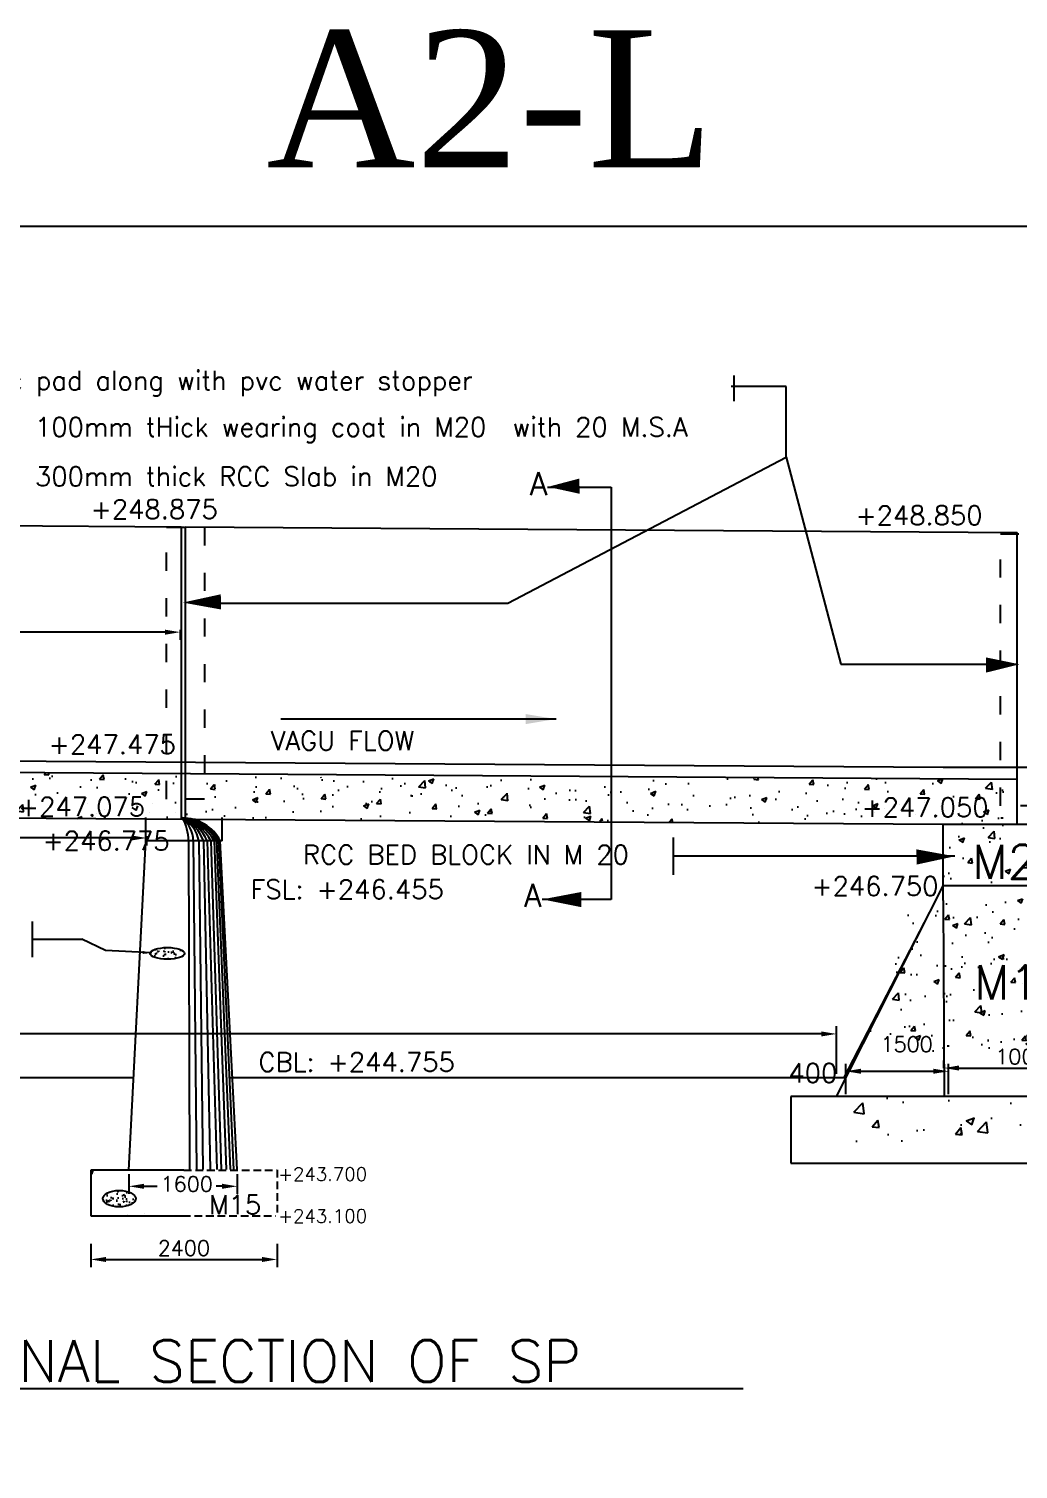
# Model space of a CAD drawing. Header units: inches. Extents: x 52682 to 53462, y 80994 to 81522.
# Drawn here: x 53029 to 53191.6, y 81284.9 to 81521.6 of the extents above; entities that cross this region are included whole.
import ezdxf

# ---------------------------------------------------------------- set-up
doc = ezdxf.new("R2010")
doc.units = ezdxf.units.IN
doc.header["$MEASUREMENT"] = 0
doc.linetypes.add('ACAD_ISO03W100', pattern=[30, 12, -18])
doc.linetypes.add('DASHED2', pattern=[9.525, 6.35, -3.175])
for name, color, linetype in [('dim', 2, 'Continuous'), ('hat', 8, 'Continuous'), ('text', 6, 'Continuous')]:
    doc.layers.add(name, color=color, linetype=linetype)
doc.styles.add('rs', font='romans.shx')
doc.styles.get("Standard").update_dxf_attribs({"font": 'romans.shx'})
doc.dimstyles.new('ISO-25', dxfattribs={"dimtxt": 2.5, "dimasz": 2.5, "dimexe": 1.25, "dimexo": 0.625, "dimtad": 1, "dimtxsty": 'Standard', "dimcen": 2.5, "dimadec": 0, "dimazin": 0, "dimtfac": 1, "dimtmove": 0, "dimatfit": 3, "dimfxl": 1, "dimarcsym": 0})
doc.dimstyles.get("Standard").update_dxf_attribs({"dimtxt": 1.5, "dimasz": 1.5, "dimexe": 0.18, "dimexo": 0.0625, "dimgap": 0.09, "dimtad": 0, "dimdec": 0, "dimlfac": 100, "dimzin": 0, "dimdsep": 46, "dimtxsty": 'Standard', "dimblk": 'OBLIQUE', "dimcen": 0.09, "dimadec": 0, "dimazin": 0, "dimtfac": 1, "dimtdec": 0, "dimtofl": 0, "dimtmove": 0, "dimatfit": 3, "dimfxl": 1, "dimtolj": 1, "dimtzin": 0, "dimarcsym": 0})
pattern_1 = [(50, (-11625.0407, -20431.9942), (2.24143807, -0.196100422), [0.234375, -2.578125]), (355, (-11625.0407, -20431.9942), (-0.433597918, 2.35060042), [0.1875, -2.0625]), (100.4514, (-11624.854, -20432.0105), (1.807841818, 2.15449857), [0.199188094, -2.1910691]), (46.1842, (-11625.0407, -20431.3692), (3.33512828, -0.51724692), [0.3515625, -3.8671875]), (96.6356, (-11624.7628, -20431.4123), (2.920820955, 3.04411835), [0.29878215, -3.286603125]), (351.1842, (-11625.0407, -20431.369), (2.92081858, 3.04412063), [0.28125, -3.09375]), (21, (-11624.7282, -20431.5254), (1.865334538, -1.258184033), [0.234375, -2.578125]), (326, (-11624.7282, -20431.5254), (0.760360412, 2.26609389), [0.1875, -2.0625]), (71.4514, (-11624.5728, -20431.6303), (2.625695714, 1.007907802), [0.199188094, -2.1910691]), (37.5, (-11625.04075, -20431.99416), (0.037999548, 1.040293293), [0, -2.0375, 0, -2.09375, 0, -2.0703125]), (7.5, (-11625.0407, -20431.9942), (0.822092305, 1.2325366), [0, -1.19375, 0, -1.990625, 0, -0.7890625]), (327.5, (-11625.7376, -20431.99416), (1.668195113, -0.070483974), [0, -0.78125, 0, -2.4375, 0, -3.234375]), (317.5, (-11626.0501, -20431.9942), (1.82245678, 0.31282807), [0, -1.015625, 0, -1.61875, 0, -2.296875])]
pattern_2 = [(50, (54545.792, 82178.2555), (9.109233, -0.796954), [0.9525, -10.4775]), (355, (54545.792, 82178.2555), (-1.76214, 9.55283), [0.762, -8.382]), (100.451, (54546.551, 82178.189), (7.347125, 8.755834), [0.8095, -8.9045]), (46.1842, (54545.792, 82180.796), (13.55395, -2.102116), [1.42875, -15.71625]), (96.6356, (54546.922, 82180.62), (11.87021, 12.37128), [1.21425, -13.35675]), (351.184, (54545.792, 82180.796), (11.87023, 12.37126), [1.143, -12.573]), (21, (54547.062, 82180.1605), (7.580744, -5.113276), [0.9525, -10.4775]), (326, (54547.062, 82180.1605), (3.0901, 9.2094), [0.762, -8.382]), (71.4514, (54547.694, 82179.734), (10.670825, 4.096143), [0.8095, -8.9045]), (37.5, (54545.7923, 82178.2555), (0.15443, 4.227752), [0, -8.2804, 0, -8.509, 0, -8.41375]), (7.5, (54545.7923, 82178.2555), (3.340983, 5.009029), [0, -4.8514, 0, -8.0899, 0, -3.20675]), (327.5, (54542.9602, 82178.2555), (6.77953, -0.286437), [0, -3.175, 0, -9.906, 0, -13.1445]), (317.5, (54541.69, 82178.2555), (7.40646, 1.271325), [0, -4.1275, 0, -6.5786, 0, -9.3345])]

# ---------------------------------------------------------------- blocks, each defined once
blk = doc.blocks.new('_Oblique')
at = {"color": 0, "linetype": 'ByBlock', "lineweight": -2}
blk.add_line((-0.5, -0.5), (0.5, 0.5), dxfattribs=at)
blk = doc.blocks.new('*D292')
at = {"color": 0, "lineweight": -2, "transparency": 16777216}
for p, q in [((52927.02, 81388.92), (52927.02, 81387.38)), ((52929.52, 81388.63), (52984.3, 81388.63)), ((53045.84, 81388.63), (52994.36, 81388.63)), ((53048.34, 81388.92), (53048.34, 81387.38))]:
    blk.add_line(p, q, dxfattribs=at)
at = {"color": 0, "transparency": 16777216}
for points in [[(52929.52, 81389.04), (52929.52, 81388.21), (52927.02, 81388.63)], [(53045.84, 81389.04), (53045.84, 81388.21), (53048.34, 81388.63)]]:
    blk.add_solid(points, dxfattribs=at)
at = {"color": 0, "transparency": 16777216, "insert": (52989.33, 81389.26), "char_height": 2.5, "attachment_point": 5}
blk.add_mtext('5000', dxfattribs=at)
blk = doc.blocks.new('*D293')
at = {"color": 0, "lineweight": -2, "transparency": 16777216}
for p, q in [((53039.17, 81321.93), (53039.17, 81318.12)), ((53069.81, 81321.93), (53069.81, 81318.12)), ((53041.67, 81319.37), (53067.31, 81319.37))]:
    blk.add_line(p, q, dxfattribs=at)
at = {"color": 0, "transparency": 16777216}
for points in [[(53041.67, 81319.78), (53041.67, 81318.95), (53039.17, 81319.37)], [(53067.31, 81319.78), (53067.31, 81318.95), (53069.81, 81319.37)]]:
    blk.add_solid(points, dxfattribs=at)
at = {"color": 0, "transparency": 16777216, "insert": (53054.49, 81321.24), "char_height": 2.5, "attachment_point": 5}
blk.add_mtext('2400', dxfattribs=at)
blk = doc.blocks.new('*D297')
at = {"color": 0, "lineweight": -2, "transparency": 16777216}
for p, q in [((53045.45, 81333.39), (53045.45, 81330.14)), ((53063.25, 81333.39), (53063.25, 81330.14)), ((53047.95, 81331.39), (53050.11, 81331.39)), ((53060.75, 81331.39), (53059.81, 81331.39))]:
    blk.add_line(p, q, dxfattribs=at)
at = {"color": 0, "transparency": 16777216}
for points in [[(53047.95, 81331.81), (53047.95, 81330.97), (53045.45, 81331.39)], [(53060.75, 81331.81), (53060.75, 81330.97), (53063.25, 81331.39)]]:
    blk.add_solid(points, dxfattribs=at)
at = {"color": 0, "transparency": 16777216, "insert": (53054.96, 81331.76), "char_height": 2.5, "attachment_point": 5}
blk.add_mtext('1600', dxfattribs=at)
blk = doc.blocks.new('*D298')
at = {"color": 0, "lineweight": -2, "transparency": 16777216}
for p, q in [((52938.32, 81349.88), (52938.32, 81357.68)), ((52940.82, 81356.43), (53009.51, 81356.43)), ((53159.26, 81356.43), (53019.57, 81356.43)), ((53161.76, 81349.88), (53161.76, 81357.68))]:
    blk.add_line(p, q, dxfattribs=at)
at = {"color": 0, "transparency": 16777216}
for points in [[(52940.82, 81356.84), (52940.82, 81356.01), (52938.32, 81356.43)], [(53159.26, 81356.84), (53159.26, 81356.01), (53161.76, 81356.43)]]:
    blk.add_solid(points, dxfattribs=at)
at = {"color": 0, "transparency": 16777216, "insert": (53014.54, 81357.27), "char_height": 2.5, "attachment_point": 5}
blk.add_mtext('8670', dxfattribs=at)
blk = doc.blocks.new('*D294')
at = {"color": 0, "lineweight": -2, "transparency": 16777216}
for p, q in [((53163.3, 81346.52), (53163.3, 81351.54)), ((53180.2, 81346.52), (53180.2, 81351.54)), ((53165.8, 81350.29), (53177.7, 81350.29))]:
    blk.add_line(p, q, dxfattribs=at)
at = {"color": 0, "transparency": 16777216}
for points in [[(53165.8, 81350.71), (53165.8, 81349.88), (53163.3, 81350.29)], [(53177.7, 81350.71), (53177.7, 81349.88), (53180.2, 81350.29)]]:
    blk.add_solid(points, dxfattribs=at)
at = {"color": 0, "transparency": 16777216, "insert": (53173.31, 81354.73), "char_height": 2.5, "attachment_point": 5}
blk.add_mtext('1500', dxfattribs=at)
blk = doc.blocks.new('*D296')
at = {"color": 0, "lineweight": -2, "transparency": 16777216}
for p, q in [((53179.43, 81350.79), (53179.43, 81352.07)), ((53204.91, 81350.79), (53204.91, 81352.07)), ((53181.93, 81350.82), (53202.41, 81350.82))]:
    blk.add_line(p, q, dxfattribs=at)
at = {"color": 0, "transparency": 16777216}
for points in [[(53181.93, 81351.24), (53181.93, 81350.41), (53179.43, 81350.82)], [(53202.41, 81351.24), (53202.41, 81350.41), (53204.91, 81350.82)]]:
    blk.add_solid(points, dxfattribs=at)
at = {"color": 0, "transparency": 16777216, "insert": (53192.17, 81352.7), "char_height": 2.5, "attachment_point": 5}
blk.add_mtext('1000', dxfattribs=at)
blk = doc.blocks.new('*D327')
at = {"color": 0, "lineweight": -2, "transparency": 16777216}
for p, q in [((52914.54, 81422.85), (52914.54, 81421.2)), ((52917.04, 81422.45), (52979.24, 81422.45)), ((53051.38, 81422.45), (52989.18, 81422.45)), ((53053.88, 81422.85), (53053.88, 81421.2))]:
    blk.add_line(p, q, dxfattribs=at)
at = {"color": 0, "transparency": 16777216}
for points in [[(52917.04, 81422.86), (52917.04, 81422.03), (52914.54, 81422.45)], [(53051.38, 81422.86), (53051.38, 81422.03), (53053.88, 81422.45)]]:
    blk.add_solid(points, dxfattribs=at)
at = {"color": 0, "transparency": 16777216, "insert": (52984.21, 81422.45), "char_height": 2.5, "attachment_point": 5}
blk.add_mtext('6000', dxfattribs=at)

msp = doc.modelspace()

# ---------------------------------------------------------------- hatches: boundary and pattern name
h = msp.add_hatch()
h.set_pattern_fill('AR-CONC', color=256, scale=0.05, style=0)
h.set_pattern_definition(pattern_2)
h.paths.add_polyline_path([(52914.613, 81400.126), (52914.613, 81392.626), (53054.051, 81391.744), (53054.051, 81399.244)])
h = msp.add_hatch()
h.set_pattern_fill('AR-CONC', color=256, scale=0.05, style=0)
h.set_pattern_definition(pattern_2)
edge = h.paths.add_edge_path()
edge.add_line((53054.676, 81399.24), (53054.676, 81391.904))
edge.add_line((53054.676, 81391.904), (53191.488, 81390.876))
edge.add_line((53191.488, 81390.876), (53191.488, 81398.292))
edge.add_line((53191.488, 81398.292), (53053.236, 81398.701))
h = msp.add_hatch()
h.set_pattern_fill('AR-CONC', color=256, scale=0.05, style=0)
h.set_pattern_definition([(50, (53027.993, 82178.2555), (9.109233, -0.796954), [0.9525, -10.4775]), (355, (53027.993, 82178.2555), (-1.76214, 9.55283), [0.762, -8.382]), (100.451, (53028.752, 82178.189), (7.347125, 8.75583), [0.8095, -8.9045]), (46.1842, (53027.993, 82180.796), (13.55395, -2.10212), [1.42875, -15.71625]), (96.6356, (53029.122, 82180.62), (11.87021, 12.37128), [1.21425, -13.35675]), (351.184, (53027.993, 82180.796), (11.87023, 12.37126), [1.143, -12.573]), (21, (53029.263, 82180.1605), (7.580744, -5.113276), [0.9525, -10.4775]), (326, (53029.263, 82180.1605), (3.0901, 9.2094), [0.762, -8.382]), (71.4514, (53029.8945, 82179.734), (10.67082, 4.09614), [0.8095, -8.9045]), (37.5, (53027.9928, 82178.2555), (0.15443, 4.227752), [0, -8.2804, 0, -8.509, 0, -8.41375]), (7.5, (53027.9928, 82178.2555), (3.340983, 5.009029), [0, -4.8514, 0, -8.0899, 0, -3.20675]), (327.5, (53025.1607, 82178.2555), (6.77953, -0.286437), [0, -3.175, 0, -9.906, 0, -13.1445]), (317.5, (53023.8907, 82178.2555), (7.40646, 1.271325), [0, -4.1275, 0, -6.5786, 0, -9.3345])])
h.paths.add_polyline_path([(53204.301, 81380.769), (53204.301, 81390.876), (53179.301, 81390.876), (53179.301, 81380.769)])
h = msp.add_hatch()
h.set_pattern_fill('AR-CONC', color=256, scale=0.05, style=0)
h.set_pattern_definition([(50, (53022.4456, 82178.5195), (9.109233, -0.796954), [0.9525, -10.4775]), (355, (53022.446, 82178.519), (-1.76214, 9.55283), [0.762, -8.382]), (100.451, (53023.205, 82178.453), (7.347125, 8.75583), [0.8095, -8.9045]), (46.1842, (53022.446, 82181.06), (13.55395, -2.10212), [1.42875, -15.71625]), (96.6356, (53023.575, 82180.884), (11.87021, 12.37128), [1.21425, -13.35675]), (351.184, (53022.446, 82181.06), (11.87023, 12.37126), [1.143, -12.573]), (21, (53023.7156, 82180.4245), (7.580744, -5.113276), [0.9525, -10.4775]), (326, (53023.716, 82180.424), (3.0901, 9.2094), [0.762, -8.382]), (71.4514, (53024.347, 82179.998), (10.67082, 4.09614), [0.8095, -8.9045]), (37.5, (53022.4456, 82178.5195), (0.15443, 4.227752), [0, -8.2804, 0, -8.509, 0, -8.41375]), (7.5, (53022.4456, 82178.5195), (3.340983, 5.009029), [0, -4.8514, 0, -8.0899, 0, -3.20675]), (327.5, (53019.6135, 82178.5195), (6.77953, -0.286437), [0, -3.175, 0, -9.906, 0, -13.1445]), (317.5, (53018.3435, 82178.5195), (7.40646, 1.271325), [0, -4.1275, 0, -6.5786, 0, -9.3345])])
h.paths.add_polyline_path([(53198.754, 81378.64), (53198.754, 81353.64), (53206.254, 81353.64)])
h.paths.add_polyline_path([(53198.754, 81378.64), (53173.754, 81378.64), (53173.754, 81353.64), (53198.754, 81353.64)])
h.paths.add_polyline_path([(53173.754, 81378.64), (53166.254, 81353.64), (53173.754, 81353.64)])
h.paths.add_polyline_path([(53177.454, 81360.944), (53192.454, 81360.944), (53192.454, 81369.382), (53177.454, 81369.382)], flags=24)
h = msp.add_hatch()
h.set_pattern_fill('AR-CONC', color=256, scale=0.3125, style=0)
h.set_pattern_definition(pattern_1)
edge = h.paths.add_edge_path()
edge.add_ellipse((53051.774, 81369.66), major_axis=(2.81, 0), ratio=0.3430885, start_angle=0, end_angle=360)
h = msp.add_hatch()
h.set_pattern_fill('AR-CONC', color=256, scale=0.075, style=0)
h.set_pattern_definition([(50, (53027.993, 82171.037), (13.66385, -1.19543), [1.42875, -15.71625]), (355, (53027.993, 82171.037), (-2.64321, 14.32925), [1.143, -12.573]), (100.451, (53029.131, 82170.937), (11.02069, 13.13375), [1.21425, -13.35675]), (46.1842, (53027.993, 82174.847), (20.33093, -3.15317), [2.14312, -23.57437]), (96.6356, (53029.687, 82174.584), (17.8053, 18.5569), [1.82137, -20.03512]), (351.184, (53027.993, 82174.847), (17.80535, 18.5569), [1.7145, -18.8595]), (21, (53029.898, 82173.894), (11.37112, -7.66991), [1.42875, -15.71625]), (326, (53029.898, 82173.894), (4.63515, 13.8141), [1.143, -12.573]), (71.4514, (53030.845, 82173.255), (16.00624, 6.14421), [1.21425, -13.35675]), (37.5, (53027.9928, 82171.037), (0.231645, 6.341628), [0, -12.4206, 0, -12.7635, 0, -12.620625]), (7.5, (53027.993, 82171.037), (5.011475, 7.513543), [0, -7.2771, 0, -12.13485, 0, -4.810125]), (327.5, (53023.7446, 82171.037), (10.169295, -0.429656), [0, -4.7625, 0, -14.859, 0, -19.71675]), (317.5, (53021.84, 82171.037), (11.10969, 1.90699), [0, -6.19125, 0, -9.8679, 0, -14.00175])])
h.paths.add_polyline_path([(53219.301, 81338.658), (53219.301, 81346.158), (53211.801, 81346.158), (53204.301, 81346.158), (53179.301, 81346.158), (53171.801, 81346.158), (53164.301, 81346.158), (53164.301, 81338.658)])
h = msp.add_hatch()
h.set_pattern_fill('AR-CONC', color=256, scale=0.3125, style=0)
h.set_pattern_definition(pattern_1)
edge = h.paths.add_edge_path()
edge.add_ellipse((53043.861, 81329.362), major_axis=(2.702, 0), ratio=0.4995077, start_angle=0, end_angle=360)

# ---------------------------------------------------------------- linework, layer by layer
for p, q in [((53153.475, 81462.826), (53144.466, 81462.826)), ((53144.887, 81464.61), (53144.887, 81460.403)), ((53153.475, 81451.216), (53153.475, 81462.826)), ((53107.74, 81427.22), (53153.475, 81451.216)), ((53153.475, 81451.216), (53162.465, 81417.183)), ((53114.283, 81446.278), (53124.719, 81446.278)), ((53124.719, 81446.278), (53124.719, 81378.541)), ((52914.613, 81440.737), (53054.051, 81439.77)), ((53054.051, 81439.77), (53054.051, 81391.744)), ((53054.676, 81439.768), (53054.676, 81391.74)), ((53054.676, 81439.766), (53191.488, 81438.818)), ((53191.488, 81390.876), (53191.488, 81438.818)), ((53055.804, 81427.22), (53107.74, 81427.22)), ((53162.465, 81417.183), (53191.458, 81417.183)), ((52926.866, 81402.001), (53179.366, 81400.251)), ((52926.853, 81400.126), (53191.488, 81398.292)), ((53179.301, 81400.251), (53341.801, 81400.251)), ((52926.801, 81392.626), (53179.301, 81390.876)), ((53179.301, 81390.876), (53204.301, 81390.876)), ((53179.301, 81378.376), (53179.301, 81390.876)), ((53134.9, 81388.69), (53134.9, 81382.548)), ((53181.213, 81385.619), (53134.9, 81385.619)), ((53161.763, 81346.158), (53179.301, 81380.769)), ((53204.301, 81380.769), (53179.301, 81380.769)), ((53124.719, 81378.541), (53113.413, 81378.541)), ((53029.544, 81374.93), (53029.544, 81369.052)), ((53176.17, 81374.736), (53162.96, 81349.251)), ((53029.544, 81371.991), (53037.694, 81371.991)), ((52938.324, 81349.251), (53046.228, 81349.251)), ((53061.863, 81349.251), (53163.304, 81349.251)), ((53161.763, 81346.158), (53154.263, 81346.158)), ((53154.263, 81346.158), (53154.263, 81335.214)), ((53169.263, 81346.158), (53161.763, 81346.158)), ((53218.033, 81346.158), (53169.263, 81346.158)), ((53154.263, 81335.214), (53233.033, 81335.214)), ((52981.719, 81298.16), (53146.434, 81298.16))]:
    msp.add_line(p, q)
at = {"color": 0}
for p, q in [((53038.62, 81394.376), (53038.62, 81394.376)), ((53046.647, 81393.167), (53046.901, 81393.923)), ((53049.36, 81394.281), (53049.36, 81394.281)), ((53041.496, 81393.246), (53041.496, 81393.246)), ((53044.625, 81393.658), (53044.625, 81393.658)), ((53045.947, 81393.636), (53046.569, 81393.217)), ((53048.25, 81388.168), (53048.25, 81391.984)), ((53048.905, 81392.882), (53048.905, 81392.882)), ((53053.178, 81392.745), (53053.178, 81392.745)), ((53060.79, 81388.168), (53060.79, 81391.984)), ((53045.445, 81334.02), (53048.228, 81388.168)), ((53060.79, 81388.168), (53048.228, 81388.168)), ((53054.478, 81334.02), (53039.165, 81334.02)), ((53039.165, 81334.02), (53039.165, 81326.52)), ((53039.165, 81333.54), (53039.291, 81333.455)), ((53039.37, 81333.406), (53039.576, 81334.02)), ((53039.788, 81333.423), (53039.788, 81333.423)), ((53039.165, 81326.52), (53054.478, 81326.52)), ((53045.224, 81326.788), (53045.224, 81326.788)), ((53048.029, 81326.907), (53048.029, 81326.907))]:
    msp.add_line(p, q, dxfattribs=at)
at = {"linetype": 'ACAD_ISO03W100', "ltscale": 5}
msp.add_line((53179.301, 81378.376), (53179.454, 81346.158), dxfattribs=at)
at = {"color": 0, "linetype": 'DASHED2', "ltscale": 0.2}
for p, q in [((53054.478, 81334.02), (53069.79, 81334.02)), ((53069.81, 81334.079), (53069.81, 81326.579)), ((53054.31, 81326.52), (53069.623, 81326.52))]:
    msp.add_line(p, q, dxfattribs=at)
msp.add_lwpolyline([(52682.478, 81489.155), (53461.655, 81489.155), (53461.655, 80993.934), (52682.478, 80993.934)], close=True)
for points in [[(53114.329, 81446.327, 0, 2.5, 0), (53119.525, 81446.438, 2.5, 2.5, 0)], [(53054.295, 81427.313, 0, 2.5, 0), (53060.578, 81427.423, 2.5, 2.5, 0)], [(53191.873, 81417.167, 0, 2.5, 0), (53186.35, 81417.057, 2.5, 2.5, 0)], [(53181.213, 81385.619, 0, 2.5, 0), (53174.931, 81385.509, 2.5, 2.5, 0)], [(53113.413, 81378.541, 0, 2.5, 0), (53119.84, 81378.51, 2.5, 2.5, 0)]]:
    msp.add_lwpolyline(points, format="xyseb")
at = {"linetype": 'ACAD_ISO03W100', "ltscale": 0.25}
for points in [[(53051.616, 81439.715), (53057.882, 81439.715), (53057.882, 81395.021), (53051.616, 81395.021)], [(53188.751, 81438.607), (53195.017, 81438.607), (53195.017, 81393.913), (53188.751, 81393.913)]]:
    msp.add_lwpolyline(points, close=True, dxfattribs=at)
at = {"color": 0}
msp.add_arc((53054.228, 81384.835), 7.083, 28.07249, 90, dxfattribs=at)
for centre, major_axis, ratio in [((53051.774, 81369.66), (2.81, 0), 0.3430885), ((53043.861, 81329.362), (2.702, 0), 0.4995077)]:
    msp.add_ellipse(centre, major_axis=major_axis, ratio=ratio)
at = {"layer": 'dim', "color": 0}
msp.add_line((53063.254, 81334.135), (53060.478, 81388.168), dxfattribs=at)
at = {"layer": 'hat', "color": 0}
for p, q in [((53055.223, 81388.168), (53055.407, 81334.135)), ((53056.038, 81388.168), (53056.539, 81334.135)), ((53056.947, 81388.168), (53057.621, 81334.135)), ((53057.722, 81388.168), (53058.797, 81334.135)), ((53058.297, 81388.168), (53059.885, 81334.135)), ((53058.912, 81388.168), (53060.624, 81334.164)), ((53059.447, 81388.168), (53061.421, 81334.135)), ((53059.874, 81388.168), (53062.081, 81334.135)), ((53060.195, 81388.168), (53062.65, 81334.135))]:
    msp.add_line(p, q, dxfattribs=at)
for centre, radius, start, end in [((53053.982, 81384.904), 7.018, 27.713, 87.99735), ((53053.475, 81384.657), 7.3, 28.74633, 84.07838), ((53052.89, 81384.549), 7.489, 28.89507, 79.70961), ((53052.288, 81384.695), 7.479, 27.6718, 74.97257), ((53052.131, 81385.56), 6.695, 22.92858, 71.75287), ((53051.374, 81385.755), 6.791, 20.80942, 65.15716), ((53051.537, 81387.105), 5.514, 11.11362, 60.78864), ((53050.953, 81388.024), 5.088, 1.61637, 49.93232), ((53048.44, 81388.374), 6.787, 358.25619, 31.47566)]:
    msp.add_arc(centre, radius, start, end, dxfattribs=at)

# ---------------------------------------------------------------- texts
for s, height, p in [('expansion joint with mastic pad along with pvc water stopper', 3.125, (52969.634, 81462.257)), ('100mm tHick wearing coat in M20  with 20 M.S.A', 3.125, (53030.017, 81454.601)), ('300mm thick RCC Slab in M20', 3.125, (53030.017, 81446.472)), ('A', 3.75, (53111.351, 81444.986)), ('+248.875', 3.125, (53039.171, 81441.092)), ('+248.850', 3.125, (53164.895, 81440.079)), ('VAGU FLOW', 3.125, (53068.761, 81403.066)), ('+247.475', 3.125, (53032.268, 81402.442)), ('+247.075', 3.125, (53027.211, 81392.201)), ('+247.050', 3.125, (53165.879, 81392.093)), ('+246.775', 3.125, (53031.253, 81386.609)), ('RCC BED BLOCK IN M 20', 3.125, (53074.069, 81384.321)), ('M20', 5.625, (53184.124, 81381.895)), ('+246.750', 3.125, (53157.649, 81379.152)), ('FSL: +246.455', 3.125, (53065.474, 81378.629)), ('A', 3.75, (53110.406, 81377.33)), ('M10', 5.625, (53184.407, 81362.087)), ('CBL: +244.755', 3.125, (53066.746, 81350.25)), ('400', 3.125, (53153.868, 81348.448)), (' M15', 3.125, (53056.484, 81326.814)), ('LONGITUDINAL SECTION OF SP', 6.875, (52981.015, 81299.232))]:
    msp.add_text(s, height=height).set_placement(p)
at = {"color": 2, "insert": (53104.84, 81510.094), "char_height": 22.5, "attachment_point": 5}
msp.add_mtext('{\\fTimes New Roman|b0|i0|c0|p18;A2-L}', dxfattribs=at)
at = {"layer": 'text', "color": 0, "style": 'rs'}
for s, p in [('+243.700', (53069.985, 81332.307)), ('+243.100', (53069.985, 81325.413))]:
    msp.add_text(s, height=2.1875, dxfattribs=at).set_placement(p)

# ---------------------------------------------------------------- dimensions: what is measured, and where the dimension line sits
dim = msp.add_linear_dim(base=(53053.882, 81422.448), p1=(52914.542, 81423.479), p2=(53053.882, 81423.479), text='6000', dimstyle='ISO-25', override={"dimtad": 0, "dimtoh": 1})
dim.commit()
dim.dimension.update_dxf_attribs({"geometry": '*D327', "text_midpoint": (52984.212, 81422.448)})
for base, p1, p2, text, picture, middle in [((53048.345, 81388.625), (52927.022, 81389.548), (53048.345, 81389.548), '5000', '*D292', (52989.326, 81389.26)), ((53161.763, 81356.426), (52938.324, 81349.251), (53161.763, 81349.251), '8670', '*D298', (53014.543, 81357.266)), ((53180.202, 81350.294), (53163.304, 81345.891), (53180.202, 81345.891), '1500', '*D294', (53173.314, 81354.733)), ((53063.254, 81331.389), (53045.445, 81334.02), (53063.254, 81334.02), '1600', '*D297', (53054.96, 81331.765))]:
    dim = msp.add_linear_dim(base=base, p1=p1, p2=p2, text=text, dimstyle='ISO-25', override={"dimtmove": 2})
    dim.commit()
    dim.dimension.update_dxf_attribs({"geometry": picture, "text_midpoint": middle, "dimtype": 160})
for base, p1, p2, text, picture, middle in [((53204.907, 81350.825), (53179.435, 81350.167), (53204.907, 81350.167), '1000', '*D296', (53192.171, 81352.7)), ((53069.81, 81319.365), (53039.165, 81322.559), (53069.81, 81322.559), '2400', '*D293', (53054.488, 81321.24))]:
    dim = msp.add_linear_dim(base=base, p1=p1, p2=p2, text=text, dimstyle='ISO-25')
    dim.commit()
    dim.dimension.update_dxf_attribs({"geometry": picture, "text_midpoint": middle})

# ---------------------------------------------------------------- leaders
msp.add_leader([(53115.678, 81408.167), (53070.425, 81408.167)], dimstyle='ISO-25', override={"dimasz": 5, "dimgap": 0.625, "dimtad": 0, "dimtoh": 1})
at = {"layer": 'dim', "color": 0}
msp.add_leader([(53049.203, 81369.733), (53041.599, 81370.144), (53037.694, 81371.991)], dimstyle='Standard', override={"dimtxt": 2, "dimasz": 1.5, "dimdec": 0, "dimlfac": 100}, dxfattribs=at)

doc.saveas('drawing.dxf')
